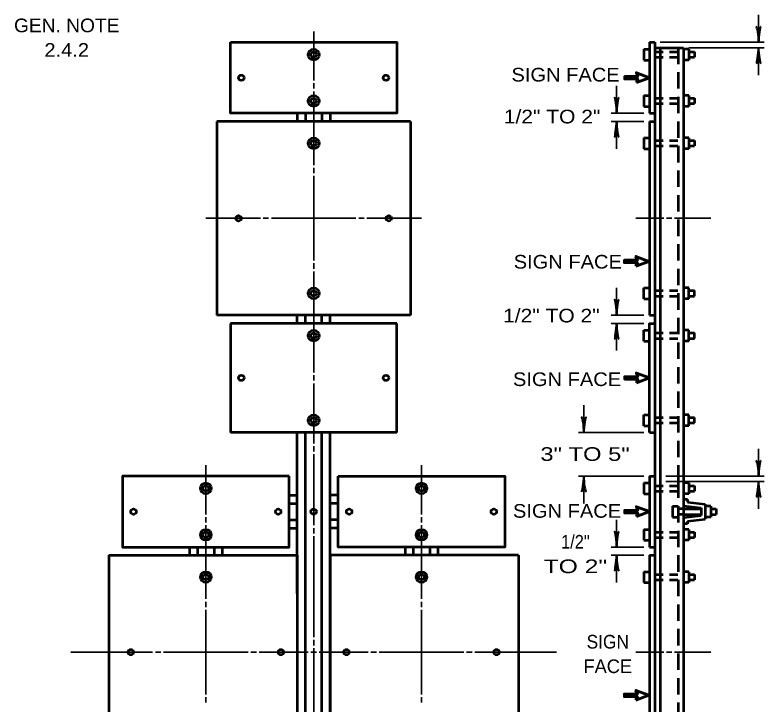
# Model space of a CAD drawing. Extents: x -45 to 635, y -382 to 59.
# Drawn here: x 148.8 to 286, y -258.9 to -132.6 of the extents above; entities that cross this region are included whole.
import ezdxf
from ezdxf.enums import TextEntityAlignment as Align

# ---------------------------------------------------------------- set-up
doc = ezdxf.new("R2010")
doc.units = 0
doc.linetypes.add('MEDIUM_DASHED', pattern=[4.5, 3, -1.5])
doc.linetypes.add('SHORT_DASHED', pattern=[2.7, 1.5, -1.2])
doc.layers.add('1', color=7, linetype='Continuous', lineweight=53)

msp = doc.modelspace()

# ---------------------------------------------------------------- linework, layer by layer
at = {"layer": '1', "lineweight": 35}
for p, q in [((284.984, -137.628), (284.984, -132.628)), ((203.499, -135.628), (203.499, -144.628)), ((266.984, -137.628), (285.984, -137.628)), ((272.234, -138.628), (285.984, -138.628)), ((284.984, -143.628), (284.984, -138.628)), ((203.499, -145.128), (203.499, -146.128)), ((203.499, -146.628), (203.499, -160.128)), ((258.984, -150.628), (258.984, -145.628)), ((263.984, -150.628), (257.984, -150.628)), ((263.984, -152.128), (257.984, -152.128)), ((258.984, -157.128), (258.984, -152.128)), ((203.499, -160.628), (203.499, -161.628)), ((203.499, -162.128), (203.499, -177.628)), ((183.749, -169.878), (193.749, -169.878)), ((194.249, -169.878), (195.249, -169.878)), ((195.749, -169.878), (211.249, -169.878)), ((211.749, -169.878), (212.749, -169.878)), ((223.249, -169.878), (213.249, -169.878)), ((262.484, -169.878), (267.609, -169.878)), ((268.109, -169.878), (269.109, -169.878)), ((269.609, -169.878), (276.234, -169.878)), ((203.499, -178.128), (203.499, -179.128)), ((203.499, -179.628), (203.499, -198.128)), ((258.984, -187.628), (258.984, -182.628)), ((263.984, -187.628), (257.984, -187.628)), ((263.984, -189.128), (257.984, -189.128)), ((258.984, -194.128), (258.984, -189.128)), ((203.499, -198.628), (203.499, -199.628)), ((203.499, -211.128), (203.499, -200.128)), ((252.984, -209.128), (252.984, -204.128)), ((263.984, -209.128), (251.984, -209.128)), ((203.499, -212.628), (203.499, -211.628)), ((284.984, -217.128), (284.984, -212.128)), ((203.499, -226.128), (203.499, -213.128)), ((183.749, -215.128), (183.749, -224.128)), ((223.249, -215.128), (223.249, -224.128)), ((263.984, -217.128), (251.984, -217.128)), ((252.984, -222.128), (252.984, -217.128)), ((267.984, -217.128), (285.984, -217.128)), ((267.984, -218.128), (285.984, -218.128)), ((284.984, -223.128), (284.984, -218.128)), ((183.749, -224.628), (183.749, -225.628)), ((223.249, -224.628), (223.249, -225.628)), ((183.749, -226.128), (183.749, -239.628)), ((223.249, -226.128), (223.249, -239.628)), ((258.984, -230.128), (258.984, -225.128)), ((183.749, -227.628), (183.749, -226.628)), ((203.499, -227.628), (203.499, -226.628)), ((203.499, -246.628), (203.499, -228.128)), ((263.984, -230.128), (257.984, -230.128)), ((263.984, -231.628), (257.984, -231.628)), ((258.984, -236.628), (258.984, -231.628)), ((183.749, -240.128), (183.749, -241.128)), ((223.249, -240.128), (223.249, -241.128)), ((183.749, -241.628), (183.749, -257.128)), ((223.249, -241.628), (223.249, -257.128)), ((203.499, -248.128), (203.499, -247.128)), ((173.999, -249.378), (158.999, -249.378)), ((175.499, -249.378), (174.499, -249.378)), ((191.499, -249.378), (175.999, -249.378)), ((192.999, -249.378), (191.999, -249.378)), ((201.499, -249.378), (193.499, -249.378)), ((200.38, -249.378), (198.499, -249.378)), ((202.499, -249.378), (201.499, -249.378)), ((202.999, -249.378), (203.999, -249.378)), ((203.499, -264.128), (203.499, -248.628)), ((204.499, -249.378), (205.499, -249.378)), ((205.499, -249.378), (213.499, -249.378)), ((206.618, -249.378), (208.499, -249.378)), ((213.999, -249.378), (214.999, -249.378)), ((215.499, -249.378), (230.999, -249.378)), ((231.499, -249.378), (232.499, -249.378)), ((232.999, -249.378), (247.999, -249.378)), ((262.484, -249.378), (267.609, -249.378)), ((268.109, -249.378), (269.109, -249.378)), ((269.609, -249.378), (276.234, -249.378)), ((183.749, -257.628), (183.749, -258.628)), ((223.249, -257.628), (223.249, -258.628))]:
    msp.add_line(p, q, dxfattribs=at)
at = {"layer": '1'}
for p, q in [((264.984, -137.628), (264.984, -150.628)), ((264.984, -137.628), (265.984, -137.628)), ((263.984, -138.878), (263.984, -140.878)), ((263.984, -138.878), (264.984, -138.878)), ((265.984, -138.628), (271.234, -138.628)), ((266.984, -138.628), (266.984, -218.128)), ((271.234, -138.628), (271.234, -218.128)), ((272.234, -138.878), (271.234, -138.878)), ((272.234, -138.878), (272.234, -140.878)), ((272.234, -139.378), (273.234, -139.378)), ((273.234, -139.378), (273.234, -140.378)), ((263.984, -140.878), (264.984, -140.878)), ((272.234, -140.878), (271.234, -140.878)), ((272.234, -140.378), (273.234, -140.378)), ((263.984, -147.378), (263.984, -149.378)), ((263.984, -147.378), (264.984, -147.378)), ((272.234, -147.378), (271.234, -147.378)), ((272.234, -147.378), (272.234, -149.378)), ((272.234, -147.878), (273.234, -147.878)), ((273.234, -147.878), (273.234, -148.878)), ((263.984, -149.378), (264.984, -149.378)), ((272.234, -149.378), (271.234, -149.378)), ((272.234, -148.878), (273.234, -148.878)), ((200.499, -150.628), (200.499, -152.128)), ((201.999, -150.628), (201.999, -152.128)), ((204.999, -150.628), (204.999, -152.128)), ((206.499, -150.628), (206.499, -152.128)), ((264.984, -150.628), (265.984, -150.628)), ((221.249, -152.128), (185.749, -152.128)), ((185.749, -152.128), (185.749, -187.628)), ((221.249, -152.128), (221.249, -187.628)), ((264.984, -152.128), (264.984, -187.628)), ((264.984, -152.128), (265.984, -152.128)), ((263.984, -155.128), (263.984, -157.128)), ((263.984, -155.128), (264.984, -155.128)), ((272.234, -155.128), (271.234, -155.128)), ((272.234, -155.128), (272.234, -157.128)), ((272.234, -155.628), (273.234, -155.628)), ((273.234, -155.628), (273.234, -156.628)), ((263.984, -157.128), (264.984, -157.128)), ((272.234, -157.128), (271.234, -157.128)), ((272.234, -156.628), (273.234, -156.628)), ((263.984, -184.628), (263.984, -182.628)), ((263.984, -182.628), (264.984, -182.628)), ((272.234, -182.628), (271.234, -182.628)), ((272.234, -184.628), (272.234, -182.628)), ((272.234, -183.128), (273.234, -183.128)), ((273.234, -184.128), (273.234, -183.128)), ((263.984, -184.628), (264.984, -184.628)), ((272.234, -184.628), (271.234, -184.628)), ((272.234, -184.128), (273.234, -184.128)), ((221.249, -187.628), (185.749, -187.628)), ((200.499, -189.128), (200.499, -187.628)), ((201.999, -189.128), (201.999, -187.628)), ((204.999, -189.128), (204.999, -187.628)), ((206.499, -189.128), (206.499, -187.628)), ((264.984, -187.628), (265.984, -187.628)), ((218.749, -189.128), (188.249, -189.128)), ((188.249, -189.128), (188.249, -209.128)), ((218.749, -209.128), (218.749, -189.128)), ((263.984, -192.378), (263.984, -190.378)), ((263.984, -190.378), (264.984, -190.378)), ((272.234, -190.378), (271.234, -190.378)), ((272.234, -192.378), (272.234, -190.378)), ((272.234, -190.878), (273.234, -190.878)), ((272.234, -191.878), (273.234, -191.878)), ((273.234, -191.878), (273.234, -190.878)), ((263.984, -192.378), (264.984, -192.378)), ((272.234, -192.378), (271.234, -192.378)), ((263.984, -207.878), (263.984, -205.878)), ((263.984, -205.878), (264.984, -205.878)), ((272.234, -205.878), (271.234, -205.878)), ((272.234, -207.878), (272.234, -205.878)), ((272.234, -206.378), (273.234, -206.378)), ((273.234, -207.378), (273.234, -206.378)), ((263.984, -207.878), (264.984, -207.878)), ((272.234, -207.878), (271.234, -207.878)), ((272.234, -207.378), (273.234, -207.378)), ((218.749, -209.128), (188.249, -209.128)), ((200.499, -238.628), (200.499, -209.128)), ((201.999, -238.628), (201.999, -209.128)), ((204.999, -238.628), (204.999, -209.128)), ((206.499, -238.628), (206.499, -209.128)), ((264.984, -209.128), (265.984, -209.128)), ((264.984, -217.128), (264.984, -230.128)), ((264.984, -217.128), (265.984, -217.128)), ((266.984, -218.128), (266.984, -298.648)), ((271.234, -218.128), (271.234, -298.648)), ((263.984, -218.378), (263.984, -220.378)), ((263.984, -218.378), (264.984, -218.378)), ((272.234, -218.378), (271.234, -218.378)), ((272.234, -218.378), (272.234, -220.378)), ((272.234, -218.878), (273.234, -218.878)), ((273.234, -218.878), (273.234, -219.878)), ((198.999, -220.628), (200.499, -220.628)), ((207.999, -220.628), (206.499, -220.628)), ((263.984, -220.378), (264.984, -220.378)), ((272.234, -220.378), (271.234, -220.378)), ((272.234, -219.878), (273.234, -219.878)), ((198.999, -222.128), (200.499, -222.128)), ((207.999, -222.128), (206.499, -222.128)), ((271.984, -221.378), (271.234, -221.378)), ((271.984, -221.378), (271.984, -221.878)), ((271.984, -221.878), (275.234, -222.239)), ((275.234, -222.239), (275.234, -225.017)), ((269.234, -222.628), (269.234, -224.628)), ((269.234, -222.628), (270.234, -222.628)), ((271.234, -222.549), (274.484, -222.91)), ((271.234, -223.128), (274.484, -223.128)), ((274.484, -222.91), (274.484, -224.346)), ((276.234, -222.628), (275.234, -222.628)), ((276.234, -222.628), (276.234, -224.628)), ((276.234, -223.128), (277.234, -223.128)), ((277.234, -223.128), (277.234, -224.128)), ((269.234, -224.628), (270.234, -224.628)), ((271.234, -224.128), (274.484, -224.128)), ((271.234, -224.707), (274.484, -224.346)), ((276.234, -224.628), (275.234, -224.628)), ((276.234, -224.128), (277.234, -224.128)), ((198.999, -225.128), (200.499, -225.128)), ((207.999, -225.128), (206.499, -225.128)), ((271.984, -225.878), (271.234, -225.878)), ((271.984, -225.378), (275.234, -225.017)), ((271.984, -225.378), (271.984, -225.878)), ((198.999, -226.628), (200.499, -226.628)), ((207.999, -226.628), (206.499, -226.628)), ((263.984, -226.878), (263.984, -228.878)), ((263.984, -226.878), (264.984, -226.878)), ((272.234, -226.878), (271.234, -226.878)), ((272.234, -226.878), (272.234, -228.878)), ((272.234, -227.378), (273.234, -227.378)), ((273.234, -227.378), (273.234, -228.378)), ((263.984, -228.878), (264.984, -228.878)), ((272.234, -228.878), (271.234, -228.878)), ((272.234, -228.378), (273.234, -228.378)), ((180.749, -230.128), (180.749, -231.628)), ((182.249, -230.128), (182.249, -231.628)), ((185.249, -230.128), (185.249, -231.628)), ((186.749, -230.128), (186.749, -231.628)), ((220.249, -230.128), (220.249, -231.628)), ((221.749, -230.128), (221.749, -231.628)), ((224.749, -230.128), (224.749, -231.628)), ((226.249, -230.128), (226.249, -231.628)), ((264.984, -230.128), (265.984, -230.128)), ((165.999, -231.628), (200.499, -231.628)), ((165.999, -231.628), (165.999, -267.128)), ((200.499, -231.628), (200.499, -267.128)), ((240.999, -231.628), (206.499, -231.628)), ((206.499, -231.628), (206.499, -267.128)), ((240.999, -231.628), (240.999, -267.128)), ((264.984, -231.628), (264.984, -267.128)), ((264.984, -231.628), (265.984, -231.628)), ((263.984, -234.628), (263.984, -236.628)), ((263.984, -234.628), (264.984, -234.628)), ((272.234, -234.628), (271.234, -234.628)), ((272.234, -234.628), (272.234, -236.628)), ((272.234, -235.128), (273.234, -235.128)), ((273.234, -235.128), (273.234, -236.128)), ((263.984, -236.628), (264.984, -236.628)), ((272.234, -236.628), (271.234, -236.628)), ((272.234, -236.128), (273.234, -236.128)), ((201.999, -274.128), (201.999, -238.628)), ((204.999, -274.128), (204.999, -238.628)), ((206.499, -274.128), (206.499, -238.628))]:
    msp.add_line(p, q, dxfattribs=at)
at = {"layer": '1', "linetype": 'SHORT_DASHED'}
for p, q in [((265.984, -139.378), (271.234, -139.378)), ((265.984, -140.378), (271.234, -140.378)), ((265.984, -147.878), (271.234, -147.878)), ((265.984, -148.878), (271.234, -148.878)), ((265.984, -155.628), (271.234, -155.628)), ((265.984, -156.628), (271.234, -156.628)), ((265.984, -183.128), (271.234, -183.128)), ((265.984, -184.128), (271.234, -184.128)), ((265.984, -190.878), (271.234, -190.878)), ((265.984, -191.878), (271.234, -191.878)), ((265.984, -206.378), (271.234, -206.378)), ((265.984, -207.378), (271.234, -207.378)), ((265.984, -218.878), (271.234, -218.878)), ((265.984, -219.878), (271.234, -219.878)), ((271.234, -223.128), (270.234, -223.128)), ((271.234, -224.128), (270.234, -224.128)), ((265.984, -227.378), (271.234, -227.378)), ((265.984, -228.378), (271.234, -228.378)), ((265.984, -235.128), (271.234, -235.128)), ((265.984, -236.128), (271.234, -236.128))]:
    msp.add_line(p, q, dxfattribs=at)
at = {"layer": '1', "linetype": 'MEDIUM_DASHED'}
for p, q in [((270.234, -138.628), (270.234, -218.128)), ((270.234, -218.128), (270.234, -298.648))]:
    msp.add_line(p, q, dxfattribs=at)
at = {"layer": '1'}
for points in [[(188.249, -137.628), (218.749, -137.628), (218.749, -150.628), (188.249, -150.628)], [(198.999, -217.128), (168.499, -217.128), (168.499, -230.128), (198.999, -230.128)], [(207.999, -217.128), (238.499, -217.128), (238.499, -230.128), (207.999, -230.128)]]:
    msp.add_lwpolyline(points, close=True, dxfattribs=at)
for points in [[(265.984, -137.628), (265.984, -152.128), (265.984, -217.128)], [(264.984, -209.128), (264.984, -189.128), (265.984, -189.128)], [(265.984, -217.128), (265.984, -231.628), (265.984, -298.628)]]:
    msp.add_lwpolyline(points, dxfattribs=at)
at = {"layer": '1', "lineweight": 60}
for points in [[(262.599, -145.028), (264.984, -144.128), (262.599, -143.228), (262.869, -143.903), (260.484, -143.903), (260.484, -144.353), (262.869, -144.353)], [(262.531, -178.68), (264.916, -177.78), (262.531, -176.88), (262.801, -177.555), (260.416, -177.555), (260.416, -178.005), (262.801, -178.005)], [(262.599, -200.028), (264.984, -199.128), (262.599, -198.228), (262.869, -198.903), (260.484, -198.903), (260.484, -199.353), (262.869, -199.353)], [(262.599, -224.528), (264.984, -223.628), (262.599, -222.728), (262.869, -223.403), (260.484, -223.403), (260.484, -223.853), (262.869, -223.853)], [(262.531, -258.18), (264.916, -257.28), (262.531, -256.38), (262.801, -257.055), (260.416, -257.055), (260.416, -257.505), (262.801, -257.505)]]:
    msp.add_lwpolyline(points, close=True, dxfattribs=at)
at = {"layer": '1'}
for centre, radius in [((203.499, -139.878), 1), ((203.499, -139.878), 0.5), ((190.249, -144.128), 0.5), ((216.749, -144.128), 0.5), ((203.499, -148.378), 1), ((203.499, -148.378), 0.5), ((203.499, -156.128), 1), ((203.499, -156.128), 0.5), ((189.749, -169.878), 0.5), ((217.249, -169.878), 0.5), ((203.499, -183.628), 1), ((203.499, -183.628), 0.5), ((203.499, -191.378), 1), ((203.499, -191.378), 0.5), ((190.249, -199.128), 0.5), ((216.749, -199.128), 0.5), ((203.499, -206.878), 1), ((203.499, -206.878), 0.5), ((183.749, -219.378), 1), ((183.749, -219.378), 0.5), ((223.249, -219.378), 1), ((223.249, -219.378), 0.5), ((170.499, -223.628), 0.5), ((196.999, -223.628), 0.5), ((203.499, -223.628), 0.5), ((209.999, -223.628), 0.5), ((236.499, -223.628), 0.5), ((183.749, -227.878), 1), ((183.749, -227.878), 0.5), ((223.249, -227.878), 1), ((223.249, -227.878), 0.5), ((183.749, -235.628), 1), ((183.749, -235.628), 0.5), ((223.249, -235.628), 1), ((223.249, -235.628), 0.5), ((169.999, -249.378), 0.5), ((197.499, -249.378), 0.5), ((209.499, -249.378), 0.5), ((236.999, -249.378), 0.5)]:
    msp.add_circle(centre, radius, dxfattribs=at)
at = {"layer": '1', "lineweight": 40}
for centre, major_axis, ratio, start_param, end_param in [((284.708, -136.537), (0.156, -1.786), 0.122415, 0.8963533, 3.1415927), ((284.708, -136.537), (0.156, -1.786), 0.122415, 0.8963533, 3.1415927), ((285.196, -136.507), (-0.176, -1.756), 0.07063, 3.1407148, 5.41811), ((285.196, -136.507), (-0.176, -1.756), 0.07063, 3.1407148, 5.41811), ((284.773, -139.748), (0.176, 1.756), 0.07063, 3.1407148, 5.41811), ((285.26, -139.719), (-0.156, 1.786), 0.122415, 0.8963533, 3.1415927), ((258.708, -149.537), (0.156, -1.786), 0.122415, 0.8963533, 3.1415927), ((258.708, -149.537), (0.156, -1.786), 0.122415, 0.8963533, 3.1415927), ((259.196, -149.507), (-0.176, -1.756), 0.07063, 3.1407148, 5.41811), ((259.196, -149.507), (-0.176, -1.756), 0.07063, 3.1407148, 5.41811), ((258.773, -153.248), (0.176, 1.756), 0.07063, 3.1407148, 5.41811), ((259.26, -153.219), (-0.156, 1.786), 0.122415, 0.8963533, 3.1415927), ((258.708, -186.537), (0.156, -1.786), 0.122415, 0.8963533, 3.1415927), ((258.708, -186.537), (0.156, -1.786), 0.122415, 0.8963533, 3.1415927), ((259.196, -186.507), (-0.176, -1.756), 0.07063, 3.1407148, 5.41811), ((259.196, -186.507), (-0.176, -1.756), 0.07063, 3.1407148, 5.41811), ((258.773, -190.248), (0.176, 1.756), 0.07063, 3.1407148, 5.41811), ((259.26, -190.219), (-0.156, 1.786), 0.122415, 0.8963533, 3.1415927), ((252.708, -208.037), (0.156, -1.786), 0.122415, 0.8963533, 3.1415927), ((252.708, -208.037), (0.156, -1.786), 0.122415, 0.8963533, 3.1415927), ((253.196, -208.007), (-0.176, -1.756), 0.07063, 3.1407148, 5.41811), ((253.196, -208.007), (-0.176, -1.756), 0.07063, 3.1407148, 5.41811), ((284.708, -216.037), (0.156, -1.786), 0.122415, 0.8963533, 3.1415927), ((284.708, -216.037), (0.156, -1.786), 0.122415, 0.8963533, 3.1415927), ((285.196, -216.007), (-0.176, -1.756), 0.07063, 3.1407148, 5.41811), ((285.196, -216.007), (-0.176, -1.756), 0.07063, 3.1407148, 5.41811), ((252.773, -218.248), (0.176, 1.756), 0.07063, 3.1407148, 5.41811), ((252.773, -218.248), (0.176, 1.756), 0.07063, 3.1407148, 5.41811), ((253.26, -218.219), (-0.156, 1.786), 0.122415, 0.8963533, 3.1415927), ((253.26, -218.219), (-0.156, 1.786), 0.122415, 0.8963533, 3.1415927), ((284.773, -219.248), (0.176, 1.756), 0.07063, 3.1407148, 5.41811), ((285.26, -219.219), (-0.156, 1.786), 0.122415, 0.8963533, 3.1415927), ((258.708, -229.037), (0.156, -1.786), 0.122415, 0.8963533, 3.1415927), ((258.708, -229.037), (0.156, -1.786), 0.122415, 0.8963533, 3.1415927), ((259.196, -229.007), (-0.176, -1.756), 0.07063, 3.1407148, 5.41811), ((259.196, -229.007), (-0.176, -1.756), 0.07063, 3.1407148, 5.41811), ((258.773, -232.748), (0.176, 1.756), 0.07063, 3.1407148, 5.41811), ((259.26, -232.719), (-0.156, 1.786), 0.122415, 0.8963533, 3.1415927)]:
    msp.add_ellipse(centre, major_axis=major_axis, ratio=ratio, start_param=start_param, end_param=end_param, dxfattribs=at)

# ---------------------------------------------------------------- texts
at = {"layer": '1'}
for s, width, p in [('GEN. NOTE', 1.05, (158.269, -135.788)), ('2.4.2', 1.1, (158.269, -140.288)), ('SIGN FACE', 1.1, (249.636, -144.817)), ('1/2" TO 2"', 1.15, (247.169, -152.494)), ('SIGN FACE', 1.1, (250.048, -179.092)), ('1/2" TO 2"', 1.15, (247.032, -188.963)), ('SIGN FACE', 1.1, (249.911, -200.616)), ('3" TO 5"', 1.3, (253.2, -214.326)), ('SIGN FACE', 1.1, (249.911, -224.746)), ('1/2"', 0.9, (251.433, -230.398)), ('TO 2"', 1.35, (251.433, -234.898)), ('SIGN', 0.95, (257.368, -248.71))]:
    msp.add_text(s, height=2.5, dxfattribs=dict(at, width=width)).set_placement(p, align=Align.CENTER)
msp.add_text('FACE', height=2.5, dxfattribs=at).set_placement((257.368, -253.21), align=Align.CENTER)

doc.saveas('drawing.dxf')
